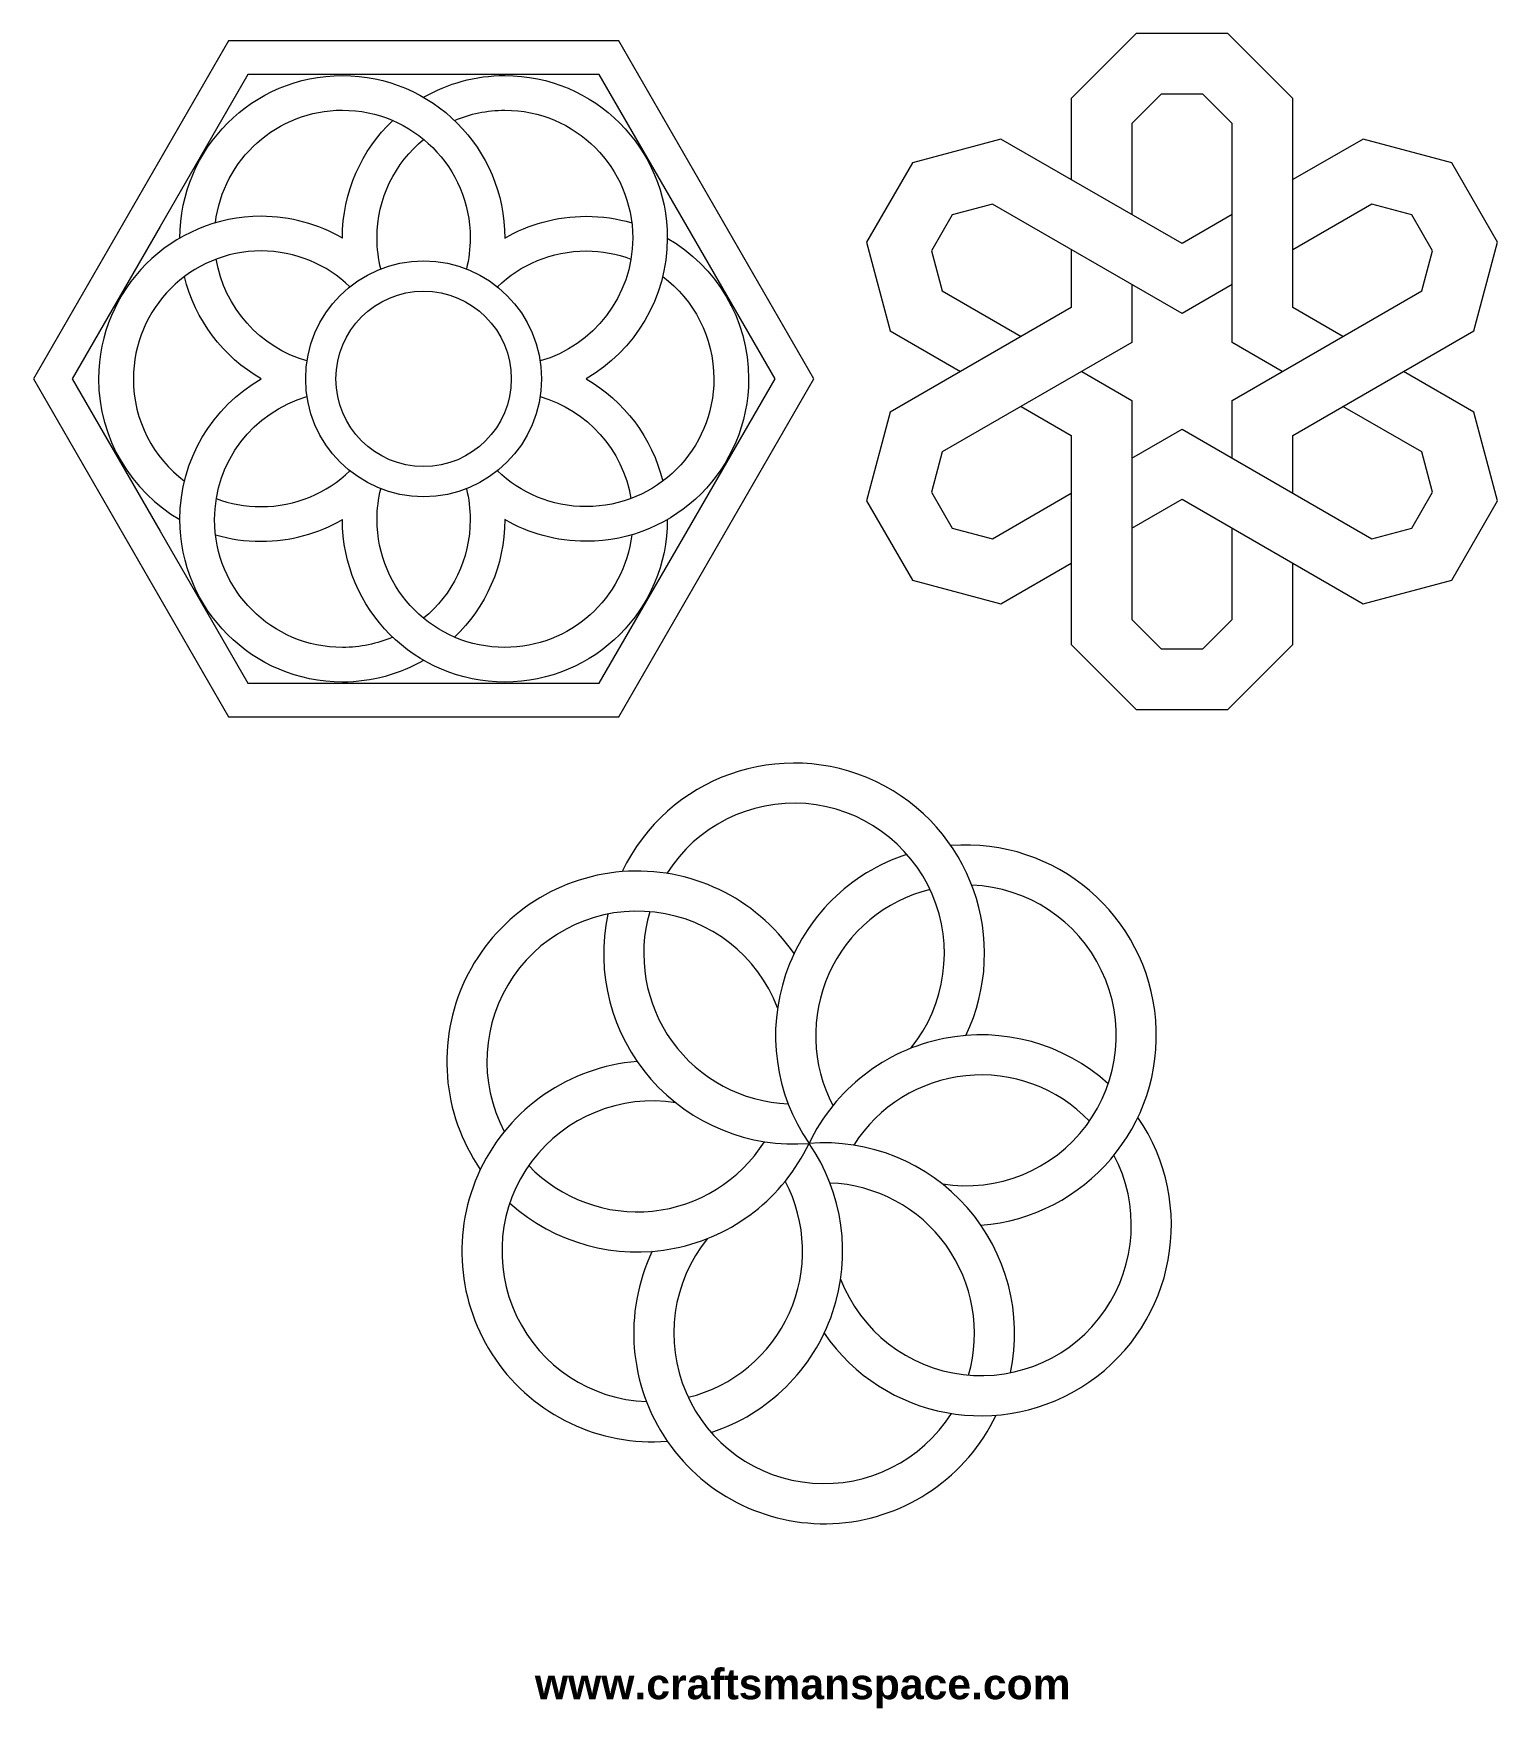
# Model space of a CAD drawing. Header units: millimetres. Extents: x -106 to 86, y -14 to 205.
import ezdxf

# ---------------------------------------------------------------- set-up
doc = ezdxf.new("R2010")
doc.units = ezdxf.units.MM
doc.header["$MEASUREMENT"] = 0
doc.layers.add('Default', color=7, linetype='Continuous')
doc.layers.add('Layer 1', color=7, linetype='Continuous')

msp = doc.modelspace()

# ---------------------------------------------------------------- linework, layer by layer
at = {"layer": 'Default', "lineweight": 20}
msp.add_ellipse((-54.41, 160.12), major_axis=(0, 11.49), ratio=1, dxfattribs=at)
at = {"layer": 'Default', "lineweight": 9}
for points in [[(-79.97, 204.39), (-79.97, 204.39), (-105.52, 160.12), (-105.52, 160.12)], [(-28.85, 204.39), (-28.85, 204.39), (-79.97, 204.39), (-79.97, 204.39)], [(-3.3, 160.12), (-3.3, 160.12), (-28.85, 204.39), (-28.85, 204.39)], [(38.95, 205.35), (38.95, 205.35), (30.45, 196.86), (30.45, 196.86)], [(50.96, 205.35), (50.96, 205.35), (38.95, 205.35), (38.95, 205.35)], [(59.45, 196.86), (59.45, 196.86), (50.96, 205.35), (50.96, 205.35)], [(30.45, 196.86), (30.45, 196.86), (30.45, 186.21), (30.45, 186.21)], [(42.23, 197.42), (42.23, 197.42), (38.39, 193.57), (38.39, 193.57)], [(47.67, 197.42), (47.67, 197.42), (42.23, 197.42), (42.23, 197.42)], [(51.52, 193.57), (51.52, 193.57), (47.67, 197.42), (47.67, 197.42)], [(59.45, 169.46), (59.45, 169.46), (59.45, 196.86), (59.45, 196.86)], [(38.39, 193.57), (38.39, 193.57), (38.39, 181.63), (38.39, 181.63)], [(51.52, 164.88), (51.52, 164.88), (51.52, 193.57), (51.52, 193.57)], [(21.22, 191.53), (21.22, 191.53), (9.62, 188.43), (9.62, 188.43)], [(44.95, 177.84), (44.95, 177.84), (21.22, 191.53), (21.22, 191.53)], [(68.68, 191.53), (68.68, 191.53), (59.45, 186.21), (59.45, 186.21)], [(80.28, 188.43), (80.28, 188.43), (68.68, 191.53), (68.68, 191.53)], [(9.62, 188.43), (9.62, 188.43), (3.62, 178.02), (3.62, 178.02)], [(86.29, 178.02), (86.29, 178.02), (80.28, 188.43), (80.28, 188.43)], [(20.1, 183.02), (20.1, 183.02), (14.85, 181.61), (14.85, 181.61)], [(44.95, 168.67), (44.95, 168.67), (20.1, 183.02), (20.1, 183.02)], [(69.8, 183.02), (69.8, 183.02), (59.45, 177.04), (59.45, 177.04)], [(75.05, 181.61), (75.05, 181.61), (69.8, 183.02), (69.8, 183.02)], [(14.85, 181.61), (14.85, 181.61), (12.13, 176.9), (12.13, 176.9)], [(51.52, 181.63), (51.52, 181.63), (44.95, 177.84), (44.95, 177.84)], [(77.77, 176.9), (77.77, 176.9), (75.05, 181.61), (75.05, 181.61)], [(3.62, 178.02), (3.62, 178.02), (6.73, 166.42), (6.73, 166.42)], [(83.18, 166.42), (83.18, 166.42), (86.29, 178.02), (86.29, 178.02)], [(-69.69, 162.46), (-75.82, 164.23), (-80.52, 169.4), (-81.58, 175.81)], [(12.13, 176.9), (12.13, 176.9), (13.54, 171.65), (13.54, 171.65)], [(30.45, 177.04), (30.45, 177.04), (30.45, 169.46), (30.45, 169.46)], [(76.36, 171.65), (76.36, 171.65), (77.77, 176.9), (77.77, 176.9)], [(13.54, 171.65), (13.54, 171.65), (23.89, 165.67), (23.89, 165.67)], [(38.39, 172.46), (38.39, 172.46), (38.39, 164.88), (38.39, 164.88)], [(51.52, 172.46), (51.52, 172.46), (44.95, 168.67), (44.95, 168.67)], [(51.52, 157.3), (51.52, 157.3), (76.36, 171.65), (76.36, 171.65)], [(30.45, 169.46), (30.45, 169.46), (6.73, 155.77), (6.73, 155.77)], [(66.01, 165.67), (66.01, 165.67), (59.45, 169.46), (59.45, 169.46)], [(6.73, 166.42), (6.73, 166.42), (15.95, 161.09), (15.95, 161.09)], [(38.39, 164.88), (38.39, 164.88), (13.54, 150.54), (13.54, 150.54)], [(58.08, 161.09), (58.08, 161.09), (51.52, 164.88), (51.52, 164.88)], [(59.45, 152.72), (59.45, 152.72), (83.18, 166.42), (83.18, 166.42)], [(31.82, 161.09), (31.82, 161.09), (38.39, 157.3), (38.39, 157.3)], [(83.18, 155.77), (83.18, 155.77), (73.95, 161.09), (73.95, 161.09)], [(-105.52, 160.12), (-105.52, 160.12), (-79.97, 115.86), (-79.97, 115.86)], [(-28.85, 115.86), (-28.85, 115.86), (-3.3, 160.12), (-3.3, 160.12)], [(-39.13, 157.79), (-33, 156.02), (-28.3, 150.84), (-27.24, 144.44)], [(23.89, 156.51), (23.89, 156.51), (30.45, 152.72), (30.45, 152.72)], [(38.39, 157.3), (38.39, 157.3), (38.39, 128.61), (38.39, 128.61)], [(51.52, 149.72), (51.52, 149.72), (51.52, 157.3), (51.52, 157.3)], [(76.36, 150.54), (76.36, 150.54), (66.01, 156.51), (66.01, 156.51)], [(6.73, 155.77), (6.73, 155.77), (3.62, 144.16), (3.62, 144.16)], [(86.29, 144.16), (86.29, 144.16), (83.18, 155.77), (83.18, 155.77)], [(30.45, 152.72), (30.45, 152.72), (30.45, 125.33), (30.45, 125.33)], [(38.39, 149.72), (38.39, 149.72), (44.95, 153.51), (44.95, 153.51)], [(44.95, 153.51), (44.95, 153.51), (69.8, 139.17), (69.8, 139.17)], [(59.45, 145.14), (59.45, 145.14), (59.45, 152.72), (59.45, 152.72)], [(13.54, 150.54), (13.54, 150.54), (12.13, 145.29), (12.13, 145.29)], [(77.77, 145.29), (77.77, 145.29), (76.36, 150.54), (76.36, 150.54)], [(12.13, 145.29), (12.13, 145.29), (14.85, 140.58), (14.85, 140.58)], [(20.1, 139.17), (20.1, 139.17), (30.45, 145.14), (30.45, 145.14)], [(75.05, 140.58), (75.05, 140.58), (77.77, 145.29), (77.77, 145.29)], [(3.62, 144.16), (3.62, 144.16), (9.62, 133.76), (9.62, 133.76)], [(38.39, 140.56), (38.39, 140.56), (44.95, 144.35), (44.95, 144.35)], [(44.95, 144.35), (44.95, 144.35), (68.68, 130.65), (68.68, 130.65)], [(80.28, 133.76), (80.28, 133.76), (86.29, 144.16), (86.29, 144.16)], [(14.85, 140.58), (14.85, 140.58), (20.1, 139.17), (20.1, 139.17)], [(51.52, 128.61), (51.52, 128.61), (51.52, 140.56), (51.52, 140.56)], [(69.8, 139.17), (69.8, 139.17), (75.05, 140.58), (75.05, 140.58)], [(21.22, 130.65), (21.22, 130.65), (30.45, 135.98), (30.45, 135.98)], [(59.45, 125.33), (59.45, 125.33), (59.45, 135.98), (59.45, 135.98)], [(9.62, 133.76), (9.62, 133.76), (21.22, 130.65), (21.22, 130.65)], [(68.68, 130.65), (68.68, 130.65), (80.28, 133.76), (80.28, 133.76)], [(38.39, 128.61), (38.39, 128.61), (42.23, 124.77), (42.23, 124.77)], [(47.67, 124.77), (47.67, 124.77), (51.52, 128.61), (51.52, 128.61)], [(30.45, 125.33), (30.45, 125.33), (38.95, 116.83), (38.95, 116.83)], [(50.96, 116.83), (50.96, 116.83), (59.45, 125.33), (59.45, 125.33)], [(42.23, 124.77), (42.23, 124.77), (47.67, 124.77), (47.67, 124.77)], [(38.95, 116.83), (38.95, 116.83), (50.96, 116.83), (50.96, 116.83)], [(-79.97, 115.86), (-79.97, 115.86), (-28.85, 115.86), (-28.85, 115.86)]]:
    msp.add_open_spline(points, degree=3, dxfattribs=at)
at = {"layer": 'Default', "lineweight": 20}
msp.add_open_spline([(-100.45, 160.12), (-100.45, 160.12), (-88.94, 180.06), (-88.94, 180.06), (-88.94, 180.06), (-88.94, 180.06), (-77.43, 199.99), (-77.43, 199.99), (-77.43, 199.99), (-77.43, 199.99), (-54.41, 199.99), (-54.41, 199.99), (-54.41, 199.99), (-54.41, 199.99), (-31.39, 199.99), (-31.39, 199.99), (-31.39, 199.99), (-31.39, 199.99), (-19.88, 180.06), (-19.88, 180.06), (-19.88, 180.06), (-19.88, 180.06), (-8.37, 160.12), (-8.37, 160.12), (-8.37, 160.12), (-8.37, 160.12), (-19.88, 140.19), (-19.88, 140.19), (-19.88, 140.19), (-19.88, 140.19), (-31.39, 120.25), (-31.39, 120.25), (-31.39, 120.25), (-31.39, 120.25), (-54.41, 120.25), (-54.41, 120.25), (-54.41, 120.25), (-54.41, 120.25), (-77.43, 120.25), (-77.43, 120.25), (-77.43, 120.25), (-77.43, 120.25), (-88.94, 140.19), (-88.94, 140.19), (-88.94, 140.19), (-88.94, 140.19), (-100.45, 160.12), (-100.45, 160.12)], degree=3, knots=[0, 0, 0, 0, 0.076923, 0.076923, 0.076923, 0.076923, 0.153846, 0.153846, 0.153846, 0.153846, 0.230769, 0.230769, 0.230769, 0.230769, 0.307692, 0.307692, 0.307692, 0.307692, 0.384615, 0.384615, 0.384615, 0.384615, 0.461538, 0.461538, 0.461538, 0.461538, 0.538462, 0.538462, 0.538462, 0.538462, 0.615385, 0.615385, 0.615385, 0.615385, 0.692308, 0.692308, 0.692308, 0.692308, 0.769231, 0.769231, 0.769231, 0.769231, 0.846154, 0.846154, 0.846154, 0.846154, 1, 1, 1, 1], dxfattribs=at)
at = {"layer": 'Default', "lineweight": 9}
for points, knots in [([(-81.68, 180.56), (-80.69, 188.86), (-73.63, 195.31), (-65.05, 195.31), (-65.05, 195.31), (-55.8, 195.31), (-48.31, 187.81), (-48.31, 178.56), (-48.31, 178.56), (-48.31, 177.17), (-48.48, 175.82), (-48.8, 174.53)], [0, 0, 0, 0, 0.25, 0.25, 0.25, 0.25, 0.5, 0.5, 0.5, 0.5, 1, 1, 1, 1]), ([(-50.36, 193.96), (-48.33, 194.83), (-46.11, 195.31), (-43.77, 195.31), (-43.77, 195.31), (-34.52, 195.31), (-27.02, 187.81), (-27.02, 178.56), (-27.02, 178.56), (-27.02, 170.92), (-32.14, 164.47), (-39.13, 162.46)], [0, 0, 0, 0, 0.25, 0.25, 0.25, 0.25, 0.5, 0.5, 0.5, 0.5, 1, 1, 1, 1]), ([(-60.02, 174.53), (-60.34, 175.82), (-60.51, 177.17), (-60.51, 178.56), (-60.51, 178.56), (-60.51, 183.77), (-58.14, 188.42), (-54.41, 191.49)], [0, 0, 0, 0, 0.333333, 0.333333, 0.333333, 0.333333, 1, 1, 1, 1]), ([(-64.08, 172.18), (-67.09, 175.08), (-71.18, 176.87), (-75.7, 176.87), (-75.7, 176.87), (-84.95, 176.87), (-92.44, 169.37), (-92.44, 160.12), (-92.44, 160.12), (-92.44, 154.64), (-89.81, 149.78), (-85.74, 146.72)], [0, 0, 0, 0, 0.25, 0.25, 0.25, 0.25, 0.5, 0.5, 0.5, 0.5, 1, 1, 1, 1]), ([(-44.74, 172.18), (-41.73, 175.08), (-37.64, 176.87), (-33.12, 176.87), (-33.12, 176.87), (-31.05, 176.87), (-29.07, 176.5), (-27.24, 175.81)], [0, 0, 0, 0, 0.333333, 0.333333, 0.333333, 0.333333, 1, 1, 1, 1]), ([(-23.08, 173.52), (-19.01, 170.47), (-16.38, 165.6), (-16.38, 160.12), (-16.38, 160.12), (-16.38, 150.88), (-23.87, 143.38), (-33.12, 143.38), (-33.12, 143.38), (-37.64, 143.38), (-41.73, 145.16), (-44.74, 148.07)], [0, 0, 0, 0, 0.25, 0.25, 0.25, 0.25, 0.5, 0.5, 0.5, 0.5, 1, 1, 1, 1]), ([(-58.46, 126.29), (-60.49, 125.42), (-62.71, 124.94), (-65.05, 124.94), (-65.05, 124.94), (-74.3, 124.94), (-81.8, 132.44), (-81.8, 141.69), (-81.8, 141.69), (-81.8, 149.33), (-76.68, 155.78), (-69.69, 157.79)], [0, 0, 0, 0, 0.25, 0.25, 0.25, 0.25, 0.5, 0.5, 0.5, 0.5, 1, 1, 1, 1]), ([(-81.58, 144.44), (-79.75, 143.75), (-77.77, 143.38), (-75.7, 143.38), (-75.7, 143.38), (-71.18, 143.38), (-67.09, 145.16), (-64.08, 148.07)], [0, 0, 0, 0, 0.333333, 0.333333, 0.333333, 0.333333, 1, 1, 1, 1]), ([(-27.14, 139.69), (-28.13, 131.38), (-35.19, 124.94), (-43.77, 124.94), (-43.77, 124.94), (-53.01, 124.94), (-60.51, 132.44), (-60.51, 141.69), (-60.51, 141.69), (-60.51, 143.08), (-60.34, 144.43), (-60.02, 145.72)], [0, 0, 0, 0, 0.25, 0.25, 0.25, 0.25, 0.5, 0.5, 0.5, 0.5, 1, 1, 1, 1]), ([(-48.8, 145.72), (-48.48, 144.43), (-48.31, 143.08), (-48.31, 141.69), (-48.31, 141.69), (-48.31, 136.48), (-50.68, 131.83), (-54.41, 128.76)], [0, 0, 0, 0, 0.333333, 0.333333, 0.333333, 0.333333, 1, 1, 1, 1]), ([(16.64, 74.12), (22.57, 86.56), (17.29, 101.44), (4.85, 107.36), (4.85, 107.36), (-7.59, 113.29), (-22.47, 108.01), (-28.4, 95.57)], [0, 0, 0, 0, 0.333333, 0.333333, 0.333333, 0.333333, 1, 1, 1, 1]), ([(9.42, 72.44), (14.03, 78.12), (15.1, 85.89), (12.22, 92.61), (12.22, 92.61), (9.33, 99.33), (2.96, 103.9), (-4.33, 104.48), (-4.33, 104.48), (-11.63, 105.05), (-18.64, 101.53), (-22.54, 95.34)], [0, 0, 0, 0, 0.25, 0.25, 0.25, 0.25, 0.5, 0.5, 0.5, 0.5, 1, 1, 1, 1]), ([(18.61, 49.25), (32.35, 50.34), (42.6, 62.36), (41.51, 76.09), (41.51, 76.09), (40.42, 89.82), (28.41, 100.07), (14.67, 98.98)], [0, 0, 0, 0, 0.333333, 0.333333, 0.333333, 0.333333, 1, 1, 1, 1]), ([(8.92, 97.84), (1.44, 95.4), (-4.46, 89.58), (-6.98, 82.12), (-6.98, 82.12), (-9.51, 74.67), (-8.37, 66.46), (-3.91, 59.98)], [0, 0, 0, 0, 0.333333, 0.333333, 0.333333, 0.333333, 1, 1, 1, 1]), ([(-5.88, 84.84), (-10.93, 92.19), (-19.51, 96.27), (-28.4, 95.57), (-28.4, 95.57), (-37.28, 94.87), (-45.11, 89.48), (-48.95, 81.43), (-48.95, 81.43), (-52.78, 73.38), (-52.03, 63.9), (-46.98, 56.56)], [0, 0, 0, 0, 0.25, 0.25, 0.25, 0.25, 0.5, 0.5, 0.5, 0.5, 1, 1, 1, 1]), ([(11.94, 93.24), (6.05, 91.79), (1.16, 87.72), (-1.32, 82.19), (-1.32, 82.19), (-3.8, 76.66), (-3.6, 70.3), (-0.78, 64.94)], [0, 0, 0, 0, 0.333333, 0.333333, 0.333333, 0.333333, 1, 1, 1, 1]), ([(13.55, 54.67), (20.77, 53.52), (28.04, 56.47), (32.42, 62.33), (32.42, 62.33), (36.8, 68.19), (37.57, 75.99), (34.42, 82.6), (34.42, 82.6), (31.27, 89.2), (24.72, 93.51), (17.41, 93.8)], [0, 0, 0, 0, 0.25, 0.25, 0.25, 0.25, 0.5, 0.5, 0.5, 0.5, 1, 1, 1, 1]), ([(-8.04, 77.75), (-10.65, 84.58), (-16.84, 89.4), (-24.1, 90.26), (-24.1, 90.26), (-31.37, 91.12), (-38.51, 87.89), (-42.66, 81.86), (-42.66, 81.86), (-46.8, 75.83), (-47.26, 68), (-43.85, 61.52)], [0, 0, 0, 0, 0.25, 0.25, 0.25, 0.25, 0.5, 0.5, 0.5, 0.5, 1, 1, 1, 1]), ([(-30.28, 90.02), (-31.91, 82.32), (-29.81, 74.3), (-24.62, 68.39), (-24.62, 68.39), (-19.43, 62.47), (-11.75, 59.36), (-3.91, 59.98)], [0, 0, 0, 0, 0.333333, 0.333333, 0.333333, 0.333333, 1, 1, 1, 1]), ([(-24.79, 90.33), (-26.48, 84.51), (-25.39, 78.24), (-21.85, 73.32), (-21.85, 73.32), (-18.3, 68.41), (-12.69, 65.4), (-6.64, 65.17)], [0, 0, 0, 0, 0.333333, 0.333333, 0.333333, 0.333333, 1, 1, 1, 1]), ([(35.29, 67.8), (29.44, 73.06), (21.45, 75.25), (13.73, 73.71), (13.73, 73.71), (6.02, 72.17), (-0.52, 67.08), (-3.91, 59.98)], [0, 0, 0, 0, 0.333333, 0.333333, 0.333333, 0.333333, 1, 1, 1, 1]), ([(-26.43, 70.7), (-35.31, 70), (-43.14, 64.61), (-46.98, 56.56), (-46.98, 56.56), (-50.81, 48.52), (-50.06, 39.04), (-45, 31.7), (-45, 31.7), (-39.95, 24.36), (-31.37, 20.27), (-22.48, 20.97)], [0, 0, 0, 0, 0.25, 0.25, 0.25, 0.25, 0.5, 0.5, 0.5, 0.5, 1, 1, 1, 1]), ([(32.82, 62.89), (28.63, 67.26), (22.65, 69.46), (16.62, 68.84), (16.62, 68.84), (10.59, 68.23), (5.18, 64.88), (1.95, 59.75)], [0, 0, 0, 0, 0.333333, 0.333333, 0.333333, 0.333333, 1, 1, 1, 1]), ([(-21.36, 65.29), (-28.58, 66.44), (-35.85, 63.49), (-40.23, 57.63), (-40.23, 57.63), (-44.61, 51.77), (-45.38, 43.96), (-42.23, 37.36), (-42.23, 37.36), (-39.08, 30.75), (-32.53, 26.44), (-25.22, 26.16)], [0, 0, 0, 0, 0.25, 0.25, 0.25, 0.25, 0.5, 0.5, 0.5, 0.5, 1, 1, 1, 1]), ([(-1.93, 35.11), (5.87, 23.76), (21.41, 20.89), (32.75, 28.7), (32.75, 28.7), (44.1, 36.51), (46.97, 52.04), (39.16, 63.39)], [0, 0, 0, 0, 0.333333, 0.333333, 0.333333, 0.333333, 1, 1, 1, 1]), ([(-43.11, 52.16), (-37.26, 46.89), (-29.26, 44.7), (-21.55, 46.24), (-21.55, 46.24), (-13.83, 47.78), (-7.29, 52.87), (-3.91, 59.98)], [0, 0, 0, 0, 0.333333, 0.333333, 0.333333, 0.333333, 1, 1, 1, 1]), ([(-40.63, 57.07), (-36.44, 52.69), (-30.46, 50.5), (-24.43, 51.11), (-24.43, 51.11), (-18.41, 51.72), (-13, 55.08), (-9.77, 60.2)], [0, 0, 0, 0, 0.333333, 0.333333, 0.333333, 0.333333, 1, 1, 1, 1]), ([(-16.73, 22.12), (-9.25, 24.55), (-3.36, 30.38), (-0.83, 37.83), (-0.83, 37.83), (1.7, 45.29), (0.56, 53.49), (-3.91, 59.98)], [0, 0, 0, 0, 0.333333, 0.333333, 0.333333, 0.333333, 1, 1, 1, 1]), ([(22.47, 29.94), (24.1, 37.64), (22, 45.65), (16.81, 51.57), (16.81, 51.57), (11.62, 57.48), (3.94, 60.6), (-3.91, 59.98)], [0, 0, 0, 0, 0.333333, 0.333333, 0.333333, 0.333333, 1, 1, 1, 1]), ([(0.22, 42.21), (2.84, 35.38), (9.03, 30.56), (16.29, 29.7), (16.29, 29.7), (23.56, 28.83), (30.7, 32.07), (34.84, 38.1), (34.84, 38.1), (38.99, 44.13), (39.45, 51.96), (36.04, 58.43)], [0, 0, 0, 0, 0.25, 0.25, 0.25, 0.25, 0.5, 0.5, 0.5, 0.5, 1, 1, 1, 1]), ([(-19.75, 26.72), (-13.86, 28.16), (-8.98, 32.24), (-6.49, 37.77), (-6.49, 37.77), (-4.01, 43.29), (-4.21, 49.66), (-7.03, 55.02)], [0, 0, 0, 0, 0.333333, 0.333333, 0.333333, 0.333333, 1, 1, 1, 1]), ([(16.98, 29.63), (18.67, 35.45), (17.58, 41.72), (14.04, 46.63), (14.04, 46.63), (10.49, 51.55), (4.88, 54.55), (-1.17, 54.79)], [0, 0, 0, 0, 0.333333, 0.333333, 0.333333, 0.333333, 1, 1, 1, 1]), ([(-17.23, 47.52), (-21.84, 41.84), (-22.92, 34.07), (-20.03, 27.34), (-20.03, 27.34), (-17.15, 20.62), (-10.77, 16.05), (-3.48, 15.48), (-3.48, 15.48), (3.82, 14.91), (10.83, 18.42), (14.73, 24.61)], [0, 0, 0, 0, 0.25, 0.25, 0.25, 0.25, 0.5, 0.5, 0.5, 0.5, 1, 1, 1, 1]), ([(-24.46, 45.84), (-28.29, 37.79), (-27.54, 28.31), (-22.48, 20.97), (-22.48, 20.97), (-17.43, 13.63), (-8.85, 9.54), (0.04, 10.24), (0.04, 10.24), (8.92, 10.95), (16.75, 16.34), (20.59, 24.38)], [0, 0, 0, 0, 0.25, 0.25, 0.25, 0.25, 0.5, 0.5, 0.5, 0.5, 1, 1, 1, 1])]:
    msp.add_open_spline(points, degree=3, knots=knots, dxfattribs=at)
at = {"layer": 'Layer 1', "lineweight": 9}
for points, knots in [([(-86.34, 178.56), (-86.34, 190.32), (-76.81, 199.85), (-65.05, 199.85), (-65.05, 199.85), (-53.3, 199.85), (-43.77, 190.32), (-43.77, 178.56)], [0, 0, 0, 0, 0.333333, 0.333333, 0.333333, 0.333333, 1, 1, 1, 1]), ([(-54.41, 197), (-51.28, 198.81), (-47.64, 199.85), (-43.77, 199.85), (-43.77, 199.85), (-32.01, 199.85), (-22.48, 190.32), (-22.48, 178.56), (-22.48, 178.56), (-22.48, 170.68), (-26.76, 163.81), (-33.12, 160.12)], [0, 0, 0, 0, 0.25, 0.25, 0.25, 0.25, 0.5, 0.5, 0.5, 0.5, 1, 1, 1, 1]), ([(-65.05, 178.56), (-68.18, 180.37), (-71.82, 181.41), (-75.7, 181.41), (-75.7, 181.41), (-87.45, 181.41), (-96.98, 171.88), (-96.99, 160.12), (-96.99, 160.12), (-96.99, 152.24), (-92.7, 145.36), (-86.34, 141.68)], [0, 0, 0, 0, 0.25, 0.25, 0.25, 0.25, 0.5, 0.5, 0.5, 0.5, 1, 1, 1, 1]), ([(-43.77, 178.56), (-40.64, 180.37), (-37, 181.41), (-33.12, 181.41), (-33.12, 181.41), (-31.04, 181.41), (-29.04, 181.11), (-27.14, 180.56)], [0, 0, 0, 0, 0.333333, 0.333333, 0.333333, 0.333333, 1, 1, 1, 1]), ([(-22.48, 178.56), (-16.12, 174.88), (-11.83, 168), (-11.83, 160.12), (-11.83, 160.12), (-11.83, 148.37), (-21.37, 138.84), (-33.12, 138.84), (-33.12, 138.84), (-37, 138.84), (-40.64, 139.87), (-43.77, 141.68)], [0, 0, 0, 0, 0.25, 0.25, 0.25, 0.25, 0.5, 0.5, 0.5, 0.5, 1, 1, 1, 1]), ([(-38.96, 160.12), (-38.96, 168.66), (-45.88, 175.58), (-54.41, 175.58), (-54.41, 175.58), (-62.94, 175.58), (-69.86, 168.66), (-69.86, 160.12), (-69.86, 160.12), (-69.86, 151.59), (-62.94, 144.67), (-54.41, 144.67), (-54.41, 144.67), (-45.88, 144.67), (-38.96, 151.59), (-38.96, 160.12)], [0, 0, 0, 0, 0.2, 0.2, 0.2, 0.2, 0.4, 0.4, 0.4, 0.4, 0.6, 0.6, 0.6, 0.6, 1, 1, 1, 1]), ([(-54.41, 123.25), (-57.54, 121.44), (-61.18, 120.4), (-65.05, 120.4), (-65.05, 120.4), (-76.81, 120.4), (-86.34, 129.93), (-86.34, 141.69), (-86.34, 141.69), (-86.34, 149.56), (-82.06, 156.44), (-75.7, 160.12)], [0, 0, 0, 0, 0.25, 0.25, 0.25, 0.25, 0.5, 0.5, 0.5, 0.5, 1, 1, 1, 1]), ([(-81.68, 139.69), (-79.78, 139.13), (-77.78, 138.84), (-75.7, 138.84), (-75.7, 138.84), (-71.82, 138.84), (-68.18, 139.87), (-65.05, 141.68)], [0, 0, 0, 0, 0.333333, 0.333333, 0.333333, 0.333333, 1, 1, 1, 1]), ([(-22.48, 141.68), (-22.48, 129.93), (-32.01, 120.4), (-43.77, 120.4), (-43.77, 120.4), (-55.52, 120.4), (-65.05, 129.93), (-65.05, 141.68)], [0, 0, 0, 0, 0.333333, 0.333333, 0.333333, 0.333333, 1, 1, 1, 1])]:
    msp.add_open_spline(points, degree=3, knots=knots, dxfattribs=at)
for points in [[(-65.05, 178.56), (-65.05, 184.62), (-62.52, 190.08), (-58.46, 193.96)], [(-75.7, 160.12), (-80.66, 162.99), (-84.36, 167.81), (-85.74, 173.52)], [(-69.7, 162.47), (-69.7, 162.47), (-69.69, 162.47), (-69.69, 162.47)], [(-33.12, 160.12), (-28.16, 157.25), (-24.46, 152.44), (-23.08, 146.72)], [(-43.77, 141.68), (-43.77, 135.63), (-46.3, 130.16), (-50.36, 126.29)]]:
    msp.add_open_spline(points, degree=3, dxfattribs=at)

# ---------------------------------------------------------------- texts
at = {"insert": (-39.83, -8.83), "char_height": 4, "width": 80.8677, "attachment_point": 1}
msp.add_mtext('{\\fArial|b1|i0|c0|p34;www.craftsmanspace.com}', dxfattribs=at)

doc.saveas('drawing.dxf')
